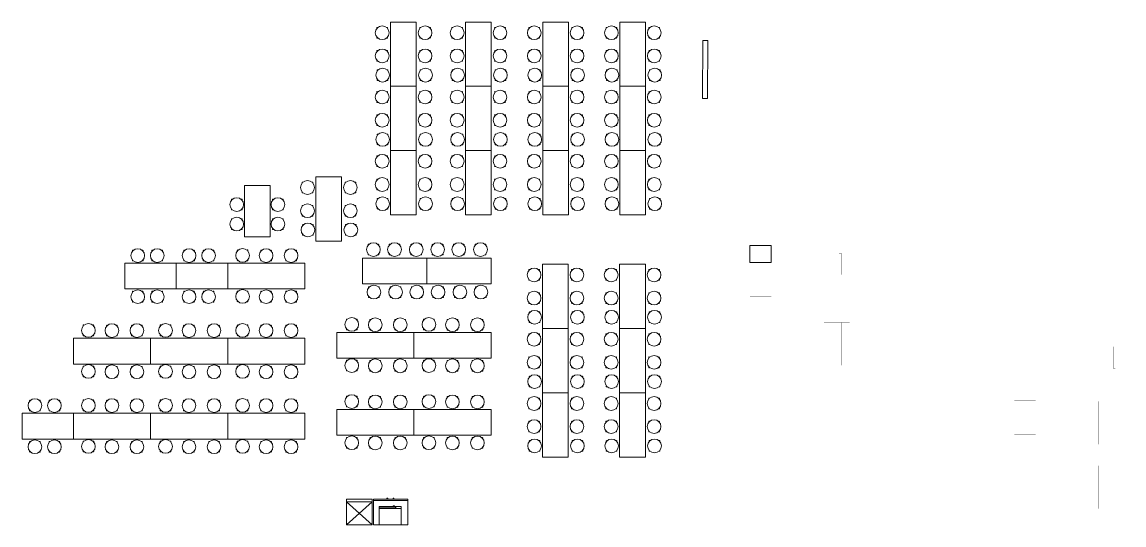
# Model space of a CAD drawing. Header units: millimetres. Extents: x -217779 to 263180, y 55413 to 130161.
# Drawn here: x -213552 to -187833, y 118418 to 130151 of the extents above; entities that cross this region are included whole.
import ezdxf

# ---------------------------------------------------------------- set-up
doc = ezdxf.new("R2010")
doc.units = ezdxf.units.MM
doc.layers.add('ТХ_мебель передв', color=250, linetype='Continuous', lineweight=13)
doc.layers.add('ТХ_пищеблок', color=30, linetype='Continuous', lineweight=20)
doc.layers.add('ТХ_привязка ТХ', color=7, linetype='Continuous', true_color=0x163d5c)

# ---------------------------------------------------------------- blocks, each defined once
blk = doc.blocks.new('У133')
at = {"ltscale": 0.1, "const_width": 2}
blk.add_lwpolyline([(164688, -95912), (165188, -95912), (165188, -96312), (164688, -96312)], close=True, dxfattribs=at)
blk = doc.blocks.new('A$Cbd7af95c')
at = {"layer": 'ТХ_мебель передв'}
for p in [(-143018, 90652), (-143018, 90252), (-143018, 89852), (-143018, 89452), (-143018, 89052), (-143018, 88652), (-143018, 88252), (-143018, 87852), (-136848, 87032), (-136848, 86632), (-136848, 86232), (-136848, 85832), (-136848, 85432), (-136848, 85032), (-136848, 84632), (-136848, 84232)]:
    blk.add_blockref('У133', p, dxfattribs=at)
blk = doc.blocks.new('У134')
at = {"ltscale": 0.1, "const_width": 2}
blk.add_lwpolyline([(165062, -97247), (166062, -97247), (166062, -97647), (165062, -97647)], close=True, dxfattribs=at)
blk = doc.blocks.new('A$C6e6b3f2e')
at = {"layer": 'ТХ_мебель передв'}
for name, p in [('У134', (-164962, 97047)), ('У133', (-164588, 93902)), ('У133', (-164588, 93102)), ('У133', (-164588, 92702)), ('У133', (-164588, 92302)), ('У133', (-164588, 91902)), ('У133', (-164588, 91502)), ('У133', (-164588, 91102)), ('У133', (-158418, 90282)), ('У133', (-158418, 89882)), ('У133', (-158418, 89482)), ('У133', (-158418, 89082)), ('У133', (-158418, 88682)), ('У133', (-158418, 88282)), ('У133', (-158418, 87882)), ('У133', (-158418, 87482))]:
    blk.add_blockref(name, p, dxfattribs=at)
at = {"layer": 'ТХ_мебель передв', "rotation": 90}
for p in [(-97147, -167072), (-95417, -170272), (-89017, -172112), (-89017, -173612)]:
    blk.add_blockref('У134', p, dxfattribs=at)
blk = doc.blocks.new('A$C1aa0d97c')
at = {"layer": 'ТХ_мебель передв'}
blk.add_blockref('У134', (-425268, 111597), dxfattribs=at)
at = {"layer": 'ТХ_мебель передв', "rotation": 90}
for p in [(-357453, -152522), (-349323, -152982), (-355723, -155722), (-349323, -157562), (-349323, -159062)]:
    blk.add_blockref('У134', p, dxfattribs=at)
blk = doc.blocks.new('A$C19c1ccfc')
at = {"layer": 'ТХ_пищеблок'}
for p, q in [((8319, -629), (8317, -1986)), ((8435, -629), (8319, -629)), ((8433, -1986), (8435, -629)), ((8317, -1986), (8433, -1986)), ((5, -11932), (5, -11332)), ((5, -11332), (605, -11332)), ((5, -11393), (605, -11393)), ((5, -11393), (605, -11932)), ((5, -11932), (605, -11393)), ((605, -11332), (605, -11932)), ((635, -11332), (635, -11932)), ((1435, -11332), (635, -11332)), ((1155, -11547, -1), (764, -11547, -1)), ((1155, -11547, -1), (1254, -11547, -1)), ((1435, -11932), (1435, -11332)), ((605, -11932), (5, -11932)), ((635, -11932), (1435, -11932))]:
    blk.add_line(p, q, dxfattribs=at)
at = {"layer": 'ТХ_пищеблок', "extrusion": (0.000470712, 6.19746e-05, 1)}
for p, q in [((967, -11304, 0), (950, -11304, 0)), ((950, -11304, 0), (950, -11332, 0)), ((967, -11332, 0), (967, -11304, 0)), ((1096, -11332, 0), (1096, -11304, 0)), ((1096, -11304, 0), (1112, -11304, 0)), ((1112, -11304, 0), (1112, -11332, 0)), ((1435, -11360, -1), (635, -11360, -1))]:
    blk.add_line(p, q, dxfattribs=at)

msp = doc.modelspace()

# ---------------------------------------------------------------- linework, layer by layer
at = {"layer": 'ТХ_мебель передв'}
msp.add_lwpolyline([(-196564, 124540), (-196064, 124540), (-196064, 124940), (-196564, 124940)], close=True, dxfattribs=at)
at = {"layer": 'ТХ_мебель передв', "const_width": 2}
for points in [[(-194434, 124758), (-194434, 124258), (-194484, 124258), (-194484, 124758)], [(-188034, 122576), (-188034, 122076), (-188084, 122076), (-188084, 122576)]]:
    msp.add_lwpolyline(points, close=True, dxfattribs=at)
at = {"layer": 'ТХ_пищеблок', "ltscale": 0.1}
for points in [[(-204349, 128651), (-204349, 130151), (-204949, 130151), (-204949, 128651)], [(-202599, 128651), (-202599, 130151), (-203199, 130151), (-203199, 128651)], [(-200799, 128651), (-200799, 130151), (-201399, 130151), (-201399, 128651)], [(-198999, 128651), (-198999, 130151), (-199599, 130151), (-199599, 128651)], [(-204349, 127151), (-204349, 128651), (-204949, 128651), (-204949, 127151)], [(-202599, 127151), (-202599, 128651), (-203199, 128651), (-203199, 127151)], [(-200799, 127151), (-200799, 128651), (-201399, 128651), (-201399, 127151)], [(-198999, 127151), (-198999, 128651), (-199599, 128651), (-199599, 127151)], [(-204349, 125651), (-204349, 127151), (-204949, 127151), (-204949, 125651)], [(-202599, 125651), (-202599, 127151), (-203199, 127151), (-203199, 125651)], [(-200799, 125651), (-200799, 127151), (-201399, 127151), (-201399, 125651)], [(-198999, 125651), (-198999, 127151), (-199599, 127151), (-199599, 125651)], [(-206092, 125040), (-206092, 126540), (-206692, 126540), (-206692, 125040)], [(-206952, 124523), (-206952, 123923), (-208752, 123923), (-208752, 124523)], [(-205604, 124041), (-204104, 124041), (-204104, 124641), (-205604, 124641)], [(-204104, 124041), (-202604, 124041), (-202604, 124641), (-204104, 124641)], [(-200804, 123001), (-200804, 124501), (-201404, 124501), (-201404, 123001)], [(-199004, 123001), (-199004, 124501), (-199604, 124501), (-199604, 123001)], [(-200804, 121501), (-200804, 123001), (-201404, 123001), (-201404, 121501)], [(-199004, 121501), (-199004, 123001), (-199604, 123001), (-199604, 121501)], [(-210552, 122773), (-210552, 122173), (-212352, 122173), (-212352, 122773)], [(-208752, 122773), (-208752, 122173), (-210552, 122173), (-210552, 122773)], [(-206952, 122773), (-206952, 122173), (-208752, 122173), (-208752, 122773)], [(-204404, 122910), (-204404, 122310), (-206204, 122310), (-206204, 122910)], [(-202604, 122910), (-202604, 122310), (-204404, 122310), (-204404, 122910)], [(-200804, 120001), (-200804, 121501), (-201404, 121501), (-201404, 120001)], [(-199004, 120001), (-199004, 121501), (-199604, 121501), (-199604, 120001)], [(-210552, 121023), (-210552, 120423), (-212352, 120423), (-212352, 121023)], [(-208752, 121023), (-208752, 120423), (-210552, 120423), (-210552, 121023)], [(-206952, 121023), (-206952, 120423), (-208752, 120423), (-208752, 121023)], [(-204404, 121110), (-204404, 120510), (-206204, 120510), (-206204, 121110)], [(-202604, 121110), (-202604, 120510), (-204404, 120510), (-204404, 121110)]]:
    msp.add_lwpolyline(points, close=True, dxfattribs=at)
at = {"layer": 'ТХ_пищеблок'}
for points in [[(-208360, 125137), (-208360, 126337), (-207760, 126337), (-207760, 125137)], [(-211152, 124523), (-209952, 124523), (-209952, 123923), (-211152, 123923)], [(-209952, 124523), (-208752, 124523), (-208752, 123923), (-209952, 123923)], [(-213552, 121023), (-212352, 121023), (-212352, 120423), (-213552, 120423)]]:
    msp.add_lwpolyline(points, close=True, dxfattribs=at)
at = {"layer": 'ТХ_пищеблок', "elevation": -1}
for points in [[(-205220, 118847), (-204838, 118847), (-204838, 118817), (-205220, 118817)], [(-204703, 118422), (-204703, 118847), (-205220, 118847), (-205220, 118422)], [(-204889, 118847), (-204857, 118847), (-204857, 118865), (-204889, 118865)], [(-204829, 118803), (-204829, 118847), (-204703, 118847), (-204703, 118803)]]:
    msp.add_lwpolyline(points, close=True, dxfattribs=at)
at = {"layer": 'ТХ_пищеблок'}
for centre in [(-205146, 129902, 0), (-204146, 129902, 0), (-203396, 129902, 0), (-202396, 129902, 0), (-201596, 129902, 0), (-200596, 129902, 0), (-199796, 129902, 0), (-198796, 129902, 0), (-205146, 129361, 0), (-204146, 129361, 0), (-203396, 129361, 0), (-202396, 129361, 0), (-201596, 129361, 0), (-200596, 129361, 0), (-199796, 129361, 0), (-198796, 129361, 0), (-205135, 128912, 0), (-204135, 128912, 0), (-203385, 128912, 0), (-202385, 128912, 0), (-201585, 128912, 0), (-200585, 128912, 0), (-199785, 128912, 0), (-198785, 128912, 0), (-205146, 128402, 0), (-204146, 128402, 0), (-203396, 128402, 0), (-202396, 128402, 0), (-201596, 128402, 0), (-200596, 128402, 0), (-199796, 128402, 0), (-198796, 128402, 0), (-205146, 127861, 0), (-204146, 127861, 0), (-203396, 127861, 0), (-202396, 127861, 0), (-201596, 127861, 0), (-200596, 127861, 0), (-199796, 127861, 0), (-198796, 127861, 0), (-205135, 127412, 0), (-204135, 127412, 0), (-203385, 127412, 0), (-202385, 127412, 0), (-201585, 127412, 0), (-200585, 127412, 0), (-199785, 127412, 0), (-198785, 127412, 0), (-205146, 126902, 0), (-204146, 126902, 0), (-203396, 126902, 0), (-202396, 126902, 0), (-201596, 126902, 0), (-200596, 126902, 0), (-199796, 126902, 0), (-198796, 126902, 0), (-206889, 126291, 0), (-205889, 126291, 0), (-205146, 126361, 0), (-204146, 126361, 0), (-203396, 126361, 0), (-202396, 126361, 0), (-201596, 126361, 0), (-200596, 126361, 0), (-199796, 126361, 0), (-198796, 126361, 0), (-208539, 125892), (-207580, 125892), (-205135, 125912, 0), (-204135, 125912, 0), (-203385, 125912, 0), (-202385, 125912, 0), (-201585, 125912, 0), (-200585, 125912, 0), (-199785, 125912, 0), (-198785, 125912, 0), (-206889, 125750, 0), (-205889, 125750, 0), (-208539, 125437), (-207580, 125437), (-206878, 125301, 0), (-205878, 125301, 0), (-205351, 124842, 0), (-204858, 124842, 0), (-204351, 124842, 0), (-203851, 124842, 0), (-203358, 124842, 0), (-202851, 124842, 0), (-210852, 124702), (-210397, 124702), (-209652, 124702), (-209197, 124702), (-208403, 124708), (-207855, 124702), (-207271, 124702), (-201601, 124252, 0), (-200601, 124252, 0), (-199801, 124252, 0), (-198801, 124252, 0), (-205340, 123852, 0), (-204833, 123852, 0), (-204340, 123852, 0), (-203840, 123852, 0), (-203333, 123852, 0), (-202840, 123852, 0), (-210852, 123744), (-210397, 123744), (-209652, 123744), (-209197, 123744), (-208403, 123750), (-207855, 123744), (-207271, 123744), (-201601, 123712, 0), (-200601, 123712, 0), (-199801, 123712, 0), (-198801, 123712, 0), (-205855, 123096), (-205307, 123089), (-204723, 123089), (-204055, 123096), (-203507, 123089), (-202923, 123089), (-201590, 123263, 0), (-200590, 123263, 0), (-199790, 123263, 0), (-198790, 123263, 0), (-212003, 122958), (-211455, 122952), (-210871, 122952), (-210203, 122958), (-209655, 122952), (-209071, 122952), (-208403, 122958), (-207855, 122952), (-207271, 122952), (-201601, 122752, 0), (-200601, 122752, 0), (-199801, 122752, 0), (-198801, 122752, 0), (-205855, 122137), (-205307, 122131), (-204723, 122131), (-204055, 122137), (-203507, 122131), (-202923, 122131), (-201601, 122212, 0), (-200601, 122212, 0), (-199801, 122212, 0), (-198801, 122212, 0), (-212003, 122000), (-211455, 121994), (-210871, 121994), (-210203, 122000), (-209655, 121994), (-209071, 121994), (-208403, 122000), (-207855, 121994), (-207271, 121994), (-201590, 121763, 0), (-200590, 121763, 0), (-199790, 121763, 0), (-198790, 121763, 0), (-205855, 121296), (-205307, 121289), (-204723, 121289), (-204055, 121296), (-203507, 121289), (-202923, 121289), (-201601, 121252, 0), (-200601, 121252, 0), (-199801, 121252, 0), (-198801, 121252, 0), (-213252, 121202), (-212797, 121202), (-212003, 121208), (-211455, 121202), (-210871, 121202), (-210203, 121208), (-209655, 121202), (-209071, 121202), (-208403, 121208), (-207855, 121202), (-207271, 121202), (-201601, 120712, 0), (-200601, 120712, 0), (-199801, 120712, 0), (-198801, 120712, 0), (-213252, 120244), (-212797, 120244), (-212003, 120250), (-211455, 120244), (-210871, 120244), (-210203, 120250), (-209655, 120244), (-209071, 120244), (-208403, 120250), (-207855, 120244), (-207271, 120244), (-205855, 120337), (-205307, 120331), (-204723, 120331), (-204055, 120337), (-203507, 120331), (-202923, 120331), (-201590, 120263, 0), (-200590, 120263, 0), (-199790, 120263, 0), (-198790, 120263, 0)]:
    msp.add_circle(centre, 160, dxfattribs=at)
for centre, start, end in [((-205259, 130015, 0), 42.8509, 227.1491), ((-205032, 130015, 0), 312.8509, 137.1491), ((-204259, 130015, 0), 42.8509, 227.1491), ((-204032, 130015, 0), 312.8509, 137.1491), ((-203509, 130015, 0), 42.8509, 227.1491), ((-203282, 130015, 0), 312.8509, 137.1491), ((-202509, 130015, 0), 42.8509, 227.1491), ((-202282, 130015, 0), 312.8509, 137.1491), ((-201709, 130015, 0), 42.8509, 227.1491), ((-201482, 130015, 0), 312.8509, 137.1491), ((-200709, 130015, 0), 42.8509, 227.1491), ((-200482, 130015, 0), 312.8509, 137.1491), ((-199909, 130015, 0), 42.8509, 227.1491), ((-199682, 130015, 0), 312.8509, 137.1491), ((-198909, 130015, 0), 42.8509, 227.1491), ((-198682, 130015, 0), 312.8509, 137.1491), ((-205259, 129789, 0), 132.8509, 317.1491), ((-205032, 129789, 0), 222.8509, 47.1491), ((-204259, 129789, 0), 132.8509, 317.1491), ((-204032, 129789, 0), 222.8509, 47.1491), ((-203509, 129789, 0), 132.8509, 317.1491), ((-203282, 129789, 0), 222.8509, 47.1491), ((-202509, 129789, 0), 132.8509, 317.1491), ((-202282, 129789, 0), 222.8509, 47.1491), ((-201709, 129789, 0), 132.8509, 317.1491), ((-201482, 129789, 0), 222.8509, 47.1491), ((-200709, 129789, 0), 132.8509, 317.1491), ((-200482, 129789, 0), 222.8509, 47.1491), ((-199909, 129789, 0), 132.8509, 317.1491), ((-199682, 129789, 0), 222.8509, 47.1491), ((-198909, 129789, 0), 132.8509, 317.1491), ((-198682, 129789, 0), 222.8509, 47.1491), ((-205259, 129474, 0), 42.8509, 227.1491), ((-205032, 129474, 0), 312.8509, 137.1491), ((-204259, 129474, 0), 42.8509, 227.1491), ((-204032, 129474, 0), 312.8509, 137.1491), ((-203509, 129474, 0), 42.8509, 227.1491), ((-203282, 129474, 0), 312.8509, 137.1491), ((-202509, 129474, 0), 42.8509, 227.1491), ((-202282, 129474, 0), 312.8509, 137.1491), ((-201709, 129474, 0), 42.8509, 227.1491), ((-201482, 129474, 0), 312.8509, 137.1491), ((-200709, 129474, 0), 42.8509, 227.1491), ((-200482, 129474, 0), 312.8509, 137.1491), ((-199909, 129474, 0), 42.8509, 227.1491), ((-199682, 129474, 0), 312.8509, 137.1491), ((-198909, 129474, 0), 42.8509, 227.1491), ((-198682, 129474, 0), 312.8509, 137.1491), ((-205259, 129248, 0), 132.8509, 317.1491), ((-205032, 129248, 0), 222.8509, 47.1491), ((-204259, 129248, 0), 132.8509, 317.1491), ((-204032, 129248, 0), 222.8509, 47.1491), ((-203509, 129248, 0), 132.8509, 317.1491), ((-203282, 129248, 0), 222.8509, 47.1491), ((-202509, 129248, 0), 132.8509, 317.1491), ((-202282, 129248, 0), 222.8509, 47.1491), ((-201709, 129248, 0), 132.8509, 317.1491), ((-201482, 129248, 0), 222.8509, 47.1491), ((-200709, 129248, 0), 132.8509, 317.1491), ((-200482, 129248, 0), 222.8509, 47.1491), ((-199909, 129248, 0), 132.8509, 317.1491), ((-199682, 129248, 0), 222.8509, 47.1491), ((-198909, 129248, 0), 132.8509, 317.1491), ((-198682, 129248, 0), 222.8509, 47.1491), ((-205248, 129025, 0), 42.8509, 227.1491), ((-205022, 129025, 0), 312.8509, 137.1491), ((-204248, 129025, 0), 42.8509, 227.1491), ((-204022, 129025, 0), 312.8509, 137.1491), ((-203498, 129025, 0), 42.8509, 227.1491), ((-203272, 129025, 0), 312.8509, 137.1491), ((-202498, 129025, 0), 42.8509, 227.1491), ((-202272, 129025, 0), 312.8509, 137.1491), ((-201698, 129025, 0), 42.8509, 227.1491), ((-201472, 129025, 0), 312.8509, 137.1491), ((-200698, 129025, 0), 42.8509, 227.1491), ((-200472, 129025, 0), 312.8509, 137.1491), ((-199898, 129025, 0), 42.8509, 227.1491), ((-199672, 129025, 0), 312.8509, 137.1491), ((-198898, 129025, 0), 42.8509, 227.1491), ((-198672, 129025, 0), 312.8509, 137.1491), ((-205248, 128799, 0), 132.8509, 317.1491), ((-205022, 128799, 0), 222.8509, 47.1491), ((-204248, 128799, 0), 132.8509, 317.1491), ((-204022, 128799, 0), 222.8509, 47.1491), ((-203498, 128799, 0), 132.8509, 317.1491), ((-203272, 128799, 0), 222.8509, 47.1491), ((-202498, 128799, 0), 132.8509, 317.1491), ((-202272, 128799, 0), 222.8509, 47.1491), ((-201698, 128799, 0), 132.8509, 317.1491), ((-201472, 128799, 0), 222.8509, 47.1491), ((-200698, 128799, 0), 132.8509, 317.1491), ((-200472, 128799, 0), 222.8509, 47.1491), ((-199898, 128799, 0), 132.8509, 317.1491), ((-199672, 128799, 0), 222.8509, 47.1491), ((-198898, 128799, 0), 132.8509, 317.1491), ((-198672, 128799, 0), 222.8509, 47.1491), ((-205259, 128515, 0), 42.8509, 227.1491), ((-205032, 128515, 0), 312.8509, 137.1491), ((-204259, 128515, 0), 42.8509, 227.1491), ((-204032, 128515, 0), 312.8509, 137.1491), ((-203509, 128515, 0), 42.8509, 227.1491), ((-203282, 128515, 0), 312.8509, 137.1491), ((-202509, 128515, 0), 42.8509, 227.1491), ((-202282, 128515, 0), 312.8509, 137.1491), ((-201709, 128515, 0), 42.8509, 227.1491), ((-201482, 128515, 0), 312.8509, 137.1491), ((-200709, 128515, 0), 42.8509, 227.1491), ((-200482, 128515, 0), 312.8509, 137.1491), ((-199909, 128515, 0), 42.8509, 227.1491), ((-199682, 128515, 0), 312.8509, 137.1491), ((-198909, 128515, 0), 42.8509, 227.1491), ((-198682, 128515, 0), 312.8509, 137.1491), ((-205259, 128289, 0), 132.8509, 317.1491), ((-205032, 128289, 0), 222.8509, 47.1491), ((-204259, 128289, 0), 132.8509, 317.1491), ((-204032, 128289, 0), 222.8509, 47.1491), ((-203509, 128289, 0), 132.8509, 317.1491), ((-203282, 128289, 0), 222.8509, 47.1491), ((-202509, 128289, 0), 132.8509, 317.1491), ((-202282, 128289, 0), 222.8509, 47.1491), ((-201709, 128289, 0), 132.8509, 317.1491), ((-201482, 128289, 0), 222.8509, 47.1491), ((-200709, 128289, 0), 132.8509, 317.1491), ((-200482, 128289, 0), 222.8509, 47.1491), ((-199909, 128289, 0), 132.8509, 317.1491), ((-199682, 128289, 0), 222.8509, 47.1491), ((-198909, 128289, 0), 132.8509, 317.1491), ((-198682, 128289, 0), 222.8509, 47.1491), ((-205259, 127974, 0), 42.8509, 227.1491), ((-205032, 127974, 0), 312.8509, 137.1491), ((-204259, 127974, 0), 42.8509, 227.1491), ((-204032, 127974, 0), 312.8509, 137.1491), ((-203509, 127974, 0), 42.8509, 227.1491), ((-203282, 127974, 0), 312.8509, 137.1491), ((-202509, 127974, 0), 42.8509, 227.1491), ((-202282, 127974, 0), 312.8509, 137.1491), ((-201709, 127974, 0), 42.8509, 227.1491), ((-201482, 127974, 0), 312.8509, 137.1491), ((-200709, 127974, 0), 42.8509, 227.1491), ((-200482, 127974, 0), 312.8509, 137.1491), ((-199909, 127974, 0), 42.8509, 227.1491), ((-199682, 127974, 0), 312.8509, 137.1491), ((-198909, 127974, 0), 42.8509, 227.1491), ((-198682, 127974, 0), 312.8509, 137.1491), ((-205259, 127748, 0), 132.8509, 317.1491), ((-205032, 127748, 0), 222.8509, 47.1491), ((-204259, 127748, 0), 132.8509, 317.1491), ((-204032, 127748, 0), 222.8509, 47.1491), ((-203509, 127748, 0), 132.8509, 317.1491), ((-203282, 127748, 0), 222.8509, 47.1491), ((-202509, 127748, 0), 132.8509, 317.1491), ((-202282, 127748, 0), 222.8509, 47.1491), ((-201709, 127748, 0), 132.8509, 317.1491), ((-201482, 127748, 0), 222.8509, 47.1491), ((-200709, 127748, 0), 132.8509, 317.1491), ((-200482, 127748, 0), 222.8509, 47.1491), ((-199909, 127748, 0), 132.8509, 317.1491), ((-199682, 127748, 0), 222.8509, 47.1491), ((-198909, 127748, 0), 132.8509, 317.1491), ((-198682, 127748, 0), 222.8509, 47.1491), ((-205248, 127525, 0), 42.8509, 227.1491), ((-205022, 127525, 0), 312.8509, 137.1491), ((-204248, 127525, 0), 42.8509, 227.1491), ((-204022, 127525, 0), 312.8509, 137.1491), ((-203498, 127525, 0), 42.8509, 227.1491), ((-203272, 127525, 0), 312.8509, 137.1491), ((-202498, 127525, 0), 42.8509, 227.1491), ((-202272, 127525, 0), 312.8509, 137.1491), ((-201698, 127525, 0), 42.8509, 227.1491), ((-201472, 127525, 0), 312.8509, 137.1491), ((-200698, 127525, 0), 42.8509, 227.1491), ((-200472, 127525, 0), 312.8509, 137.1491), ((-199898, 127525, 0), 42.8509, 227.1491), ((-199672, 127525, 0), 312.8509, 137.1491), ((-198898, 127525, 0), 42.8509, 227.1491), ((-198672, 127525, 0), 312.8509, 137.1491), ((-205248, 127299, 0), 132.8509, 317.1491), ((-205022, 127299, 0), 222.8509, 47.1491), ((-204248, 127299, 0), 132.8509, 317.1491), ((-204022, 127299, 0), 222.8509, 47.1491), ((-203498, 127299, 0), 132.8509, 317.1491), ((-203272, 127299, 0), 222.8509, 47.1491), ((-202498, 127299, 0), 132.8509, 317.1491), ((-202272, 127299, 0), 222.8509, 47.1491), ((-201698, 127299, 0), 132.8509, 317.1491), ((-201472, 127299, 0), 222.8509, 47.1491), ((-200698, 127299, 0), 132.8509, 317.1491), ((-200472, 127299, 0), 222.8509, 47.1491), ((-199898, 127299, 0), 132.8509, 317.1491), ((-199672, 127299, 0), 222.8509, 47.1491), ((-198898, 127299, 0), 132.8509, 317.1491), ((-198672, 127299, 0), 222.8509, 47.1491), ((-205259, 127015, 0), 42.8509, 227.1491), ((-205259, 126789, 0), 132.8509, 317.1491), ((-205032, 127015, 0), 312.8509, 137.1491), ((-205032, 126789, 0), 222.8509, 47.1491), ((-204259, 127015, 0), 42.8509, 227.1491), ((-204259, 126789, 0), 132.8509, 317.1491), ((-204032, 127015, 0), 312.8509, 137.1491), ((-204032, 126789, 0), 222.8509, 47.1491), ((-203509, 127015, 0), 42.8509, 227.1491), ((-203509, 126789, 0), 132.8509, 317.1491), ((-203282, 127015, 0), 312.8509, 137.1491), ((-203282, 126789, 0), 222.8509, 47.1491), ((-202509, 127015, 0), 42.8509, 227.1491), ((-202509, 126789, 0), 132.8509, 317.1491), ((-202282, 127015, 0), 312.8509, 137.1491), ((-202282, 126789, 0), 222.8509, 47.1491), ((-201709, 127015, 0), 42.8509, 227.1491), ((-201709, 126789, 0), 132.8509, 317.1491), ((-201482, 127015, 0), 312.8509, 137.1491), ((-201482, 126789, 0), 222.8509, 47.1491), ((-200709, 127015, 0), 42.8509, 227.1491), ((-200709, 126789, 0), 132.8509, 317.1491), ((-200482, 127015, 0), 312.8509, 137.1491), ((-200482, 126789, 0), 222.8509, 47.1491), ((-199909, 127015, 0), 42.8509, 227.1491), ((-199909, 126789, 0), 132.8509, 317.1491), ((-199682, 127015, 0), 312.8509, 137.1491), ((-199682, 126789, 0), 222.8509, 47.1491), ((-198909, 127015, 0), 42.8509, 227.1491), ((-198909, 126789, 0), 132.8509, 317.1491), ((-198682, 127015, 0), 312.8509, 137.1491), ((-198682, 126789, 0), 222.8509, 47.1491), ((-207002, 126404, 0), 42.8509, 227.1491), ((-206776, 126404, 0), 312.8509, 137.1491), ((-206002, 126404, 0), 42.8509, 227.1491), ((-205776, 126404, 0), 312.8509, 137.1491), ((-205259, 126474, 0), 42.8509, 227.1491), ((-205032, 126474, 0), 312.8509, 137.1491), ((-204259, 126474, 0), 42.8509, 227.1491), ((-204032, 126474, 0), 312.8509, 137.1491), ((-203509, 126474, 0), 42.8509, 227.1491), ((-203282, 126474, 0), 312.8509, 137.1491), ((-202509, 126474, 0), 42.8509, 227.1491), ((-202282, 126474, 0), 312.8509, 137.1491), ((-201709, 126474, 0), 42.8509, 227.1491), ((-201482, 126474, 0), 312.8509, 137.1491), ((-200709, 126474, 0), 42.8509, 227.1491), ((-200482, 126474, 0), 312.8509, 137.1491), ((-199909, 126474, 0), 42.8509, 227.1491), ((-199682, 126474, 0), 312.8509, 137.1491), ((-198909, 126474, 0), 42.8509, 227.1491), ((-198682, 126474, 0), 312.8509, 137.1491), ((-207002, 126178, 0), 132.8509, 317.1491), ((-206776, 126178, 0), 222.8509, 47.1491), ((-206002, 126178, 0), 132.8509, 317.1491), ((-205776, 126178, 0), 222.8509, 47.1491), ((-205259, 126248, 0), 132.8509, 317.1491), ((-205248, 126025, 0), 42.8509, 227.1491), ((-205032, 126248, 0), 222.8509, 47.1491), ((-205022, 126025, 0), 312.8509, 137.1491), ((-204259, 126248, 0), 132.8509, 317.1491), ((-204248, 126025, 0), 42.8509, 227.1491), ((-204032, 126248, 0), 222.8509, 47.1491), ((-204022, 126025, 0), 312.8509, 137.1491), ((-203509, 126248, 0), 132.8509, 317.1491), ((-203498, 126025, 0), 42.8509, 227.1491), ((-203282, 126248, 0), 222.8509, 47.1491), ((-203272, 126025, 0), 312.8509, 137.1491), ((-202509, 126248, 0), 132.8509, 317.1491), ((-202498, 126025, 0), 42.8509, 227.1491), ((-202282, 126248, 0), 222.8509, 47.1491), ((-202272, 126025, 0), 312.8509, 137.1491), ((-201709, 126248, 0), 132.8509, 317.1491), ((-201698, 126025, 0), 42.8509, 227.1491), ((-201482, 126248, 0), 222.8509, 47.1491), ((-201472, 126025, 0), 312.8509, 137.1491), ((-200709, 126248, 0), 132.8509, 317.1491), ((-200698, 126025, 0), 42.8509, 227.1491), ((-200482, 126248, 0), 222.8509, 47.1491), ((-200472, 126025, 0), 312.8509, 137.1491), ((-199909, 126248, 0), 132.8509, 317.1491), ((-199898, 126025, 0), 42.8509, 227.1491), ((-199682, 126248, 0), 222.8509, 47.1491), ((-199672, 126025, 0), 312.8509, 137.1491), ((-198909, 126248, 0), 132.8509, 317.1491), ((-198898, 126025, 0), 42.8509, 227.1491), ((-198682, 126248, 0), 222.8509, 47.1491), ((-198672, 126025, 0), 312.8509, 137.1491), ((-208652, 126006), 42.8509, 227.1491), ((-208652, 125779), 132.8509, 317.1491), ((-208426, 126006), 312.8509, 137.1491), ((-208426, 125779), 222.8509, 47.1491), ((-207694, 126006), 42.8509, 227.1491), ((-207694, 125779), 132.8509, 317.1491), ((-207467, 126006), 312.8509, 137.1491), ((-207467, 125779), 222.8509, 47.1491), ((-207002, 125863, 0), 42.8509, 227.1491), ((-206776, 125863, 0), 312.8509, 137.1491), ((-206002, 125863, 0), 42.8509, 227.1491), ((-205776, 125863, 0), 312.8509, 137.1491), ((-205248, 125799, 0), 132.8509, 317.1491), ((-205022, 125799, 0), 222.8509, 47.1491), ((-204248, 125799, 0), 132.8509, 317.1491), ((-204022, 125799, 0), 222.8509, 47.1491), ((-203498, 125799, 0), 132.8509, 317.1491), ((-203272, 125799, 0), 222.8509, 47.1491), ((-202498, 125799, 0), 132.8509, 317.1491), ((-202272, 125799, 0), 222.8509, 47.1491), ((-201698, 125799, 0), 132.8509, 317.1491), ((-201472, 125799, 0), 222.8509, 47.1491), ((-200698, 125799, 0), 132.8509, 317.1491), ((-200472, 125799, 0), 222.8509, 47.1491), ((-199898, 125799, 0), 132.8509, 317.1491), ((-199672, 125799, 0), 222.8509, 47.1491), ((-198898, 125799, 0), 132.8509, 317.1491), ((-198672, 125799, 0), 222.8509, 47.1491), ((-208652, 125551), 42.8509, 227.1491), ((-208426, 125551), 312.8509, 137.1491), ((-207694, 125551), 42.8509, 227.1491), ((-207467, 125551), 312.8509, 137.1491), ((-207002, 125637, 0), 132.8509, 317.1491), ((-206776, 125637, 0), 222.8509, 47.1491), ((-206002, 125637, 0), 132.8509, 317.1491), ((-205776, 125637, 0), 222.8509, 47.1491), ((-208652, 125324), 132.8509, 317.1491), ((-208426, 125324), 222.8509, 47.1491), ((-207694, 125324), 132.8509, 317.1491), ((-207467, 125324), 222.8509, 47.1491), ((-206992, 125414, 0), 42.8509, 227.1491), ((-206765, 125414, 0), 312.8509, 137.1491), ((-205992, 125414, 0), 42.8509, 227.1491), ((-205765, 125414, 0), 312.8509, 137.1491), ((-206992, 125188, 0), 132.8509, 317.1491), ((-206765, 125188, 0), 222.8509, 47.1491), ((-205992, 125188, 0), 132.8509, 317.1491), ((-205765, 125188, 0), 222.8509, 47.1491), ((-210965, 124815), 42.8509, 227.1491), ((-210739, 124815), 312.8509, 137.1491), ((-210510, 124815), 42.8509, 227.1491), ((-210284, 124815), 312.8509, 137.1491), ((-209765, 124815), 42.8509, 227.1491), ((-209539, 124815), 312.8509, 137.1491), ((-209310, 124815), 42.8509, 227.1491), ((-209084, 124815), 312.8509, 137.1491), ((-208516, 124822), 42.8509, 227.1491), ((-208290, 124822), 312.8509, 137.1491), ((-207968, 124815), 42.8509, 227.1491), ((-207742, 124815), 312.8509, 137.1491), ((-207384, 124815), 42.8509, 227.1491), ((-207158, 124815), 312.8509, 137.1491), ((-205464, 124955, 0), 42.8509, 227.1491), ((-205464, 124729, 0), 132.8509, 317.1491), ((-205237, 124955, 0), 312.8509, 137.1491), ((-205237, 124729, 0), 222.8509, 47.1491), ((-204971, 124955, 0), 42.8509, 227.1491), ((-204971, 124729, 0), 132.8509, 317.1491), ((-204745, 124955, 0), 312.8509, 137.1491), ((-204745, 124729, 0), 222.8509, 47.1491), ((-204464, 124955, 0), 42.8509, 227.1491), ((-204464, 124729, 0), 132.8509, 317.1491), ((-204237, 124955, 0), 312.8509, 137.1491), ((-204237, 124729, 0), 222.8509, 47.1491), ((-203964, 124955, 0), 42.8509, 227.1491), ((-203964, 124729, 0), 132.8509, 317.1491), ((-203737, 124955, 0), 312.8509, 137.1491), ((-203737, 124729, 0), 222.8509, 47.1491), ((-203471, 124955, 0), 42.8509, 227.1491), ((-203471, 124729, 0), 132.8509, 317.1491), ((-203245, 124955, 0), 312.8509, 137.1491), ((-203245, 124729, 0), 222.8509, 47.1491), ((-202964, 124955, 0), 42.8509, 227.1491), ((-202964, 124729, 0), 132.8509, 317.1491), ((-202737, 124955, 0), 312.8509, 137.1491), ((-202737, 124729, 0), 222.8509, 47.1491), ((-210965, 124589), 132.8509, 317.1491), ((-210739, 124589), 222.8509, 47.1491), ((-210510, 124589), 132.8509, 317.1491), ((-210284, 124589), 222.8509, 47.1491), ((-209765, 124589), 132.8509, 317.1491), ((-209539, 124589), 222.8509, 47.1491), ((-209310, 124589), 132.8509, 317.1491), ((-209084, 124589), 222.8509, 47.1491), ((-208516, 124595), 132.8509, 317.1491), ((-208290, 124595), 222.8509, 47.1491), ((-207968, 124589), 132.8509, 317.1491), ((-207742, 124589), 222.8509, 47.1491), ((-207384, 124589), 132.8509, 317.1491), ((-207158, 124589), 222.8509, 47.1491), ((-201714, 124366, 0), 42.8509, 227.1491), ((-201487, 124366, 0), 312.8509, 137.1491), ((-200714, 124366, 0), 42.8509, 227.1491), ((-200487, 124366, 0), 312.8509, 137.1491), ((-199914, 124366, 0), 42.8509, 227.1491), ((-199687, 124366, 0), 312.8509, 137.1491), ((-198914, 124366, 0), 42.8509, 227.1491), ((-198687, 124366, 0), 312.8509, 137.1491), ((-205453, 123965, 0), 42.8509, 227.1491), ((-205227, 123965, 0), 312.8509, 137.1491), ((-204946, 123965, 0), 42.8509, 227.1491), ((-204719, 123965, 0), 312.8509, 137.1491), ((-204453, 123965, 0), 42.8509, 227.1491), ((-204227, 123965, 0), 312.8509, 137.1491), ((-203953, 123965, 0), 42.8509, 227.1491), ((-203727, 123965, 0), 312.8509, 137.1491), ((-203446, 123965, 0), 42.8509, 227.1491), ((-203219, 123965, 0), 312.8509, 137.1491), ((-202953, 123965, 0), 42.8509, 227.1491), ((-202727, 123965, 0), 312.8509, 137.1491), ((-201714, 124139, 0), 132.8509, 317.1491), ((-201487, 124139, 0), 222.8509, 47.1491), ((-200714, 124139, 0), 132.8509, 317.1491), ((-200487, 124139, 0), 222.8509, 47.1491), ((-199914, 124139, 0), 132.8509, 317.1491), ((-199687, 124139, 0), 222.8509, 47.1491), ((-198914, 124139, 0), 132.8509, 317.1491), ((-198687, 124139, 0), 222.8509, 47.1491), ((-210965, 123857), 42.8509, 227.1491), ((-210739, 123857), 312.8509, 137.1491), ((-210510, 123857), 42.8509, 227.1491), ((-210284, 123857), 312.8509, 137.1491), ((-209765, 123857), 42.8509, 227.1491), ((-209539, 123857), 312.8509, 137.1491), ((-209310, 123857), 42.8509, 227.1491), ((-209084, 123857), 312.8509, 137.1491), ((-208516, 123863), 42.8509, 227.1491), ((-208290, 123863), 312.8509, 137.1491), ((-207968, 123857), 42.8509, 227.1491), ((-207742, 123857), 312.8509, 137.1491), ((-207384, 123857), 42.8509, 227.1491), ((-207158, 123857), 312.8509, 137.1491), ((-205453, 123739, 0), 132.8509, 317.1491), ((-205227, 123739, 0), 222.8509, 47.1491), ((-204946, 123739, 0), 132.8509, 317.1491), ((-204719, 123739, 0), 222.8509, 47.1491), ((-204453, 123739, 0), 132.8509, 317.1491), ((-204227, 123739, 0), 222.8509, 47.1491), ((-203953, 123739, 0), 132.8509, 317.1491), ((-203727, 123739, 0), 222.8509, 47.1491), ((-203446, 123739, 0), 132.8509, 317.1491), ((-203219, 123739, 0), 222.8509, 47.1491), ((-202953, 123739, 0), 132.8509, 317.1491), ((-202727, 123739, 0), 222.8509, 47.1491), ((-201714, 123825, 0), 42.8509, 227.1491), ((-201487, 123825, 0), 312.8509, 137.1491), ((-200714, 123825, 0), 42.8509, 227.1491), ((-200487, 123825, 0), 312.8509, 137.1491), ((-199914, 123825, 0), 42.8509, 227.1491), ((-199687, 123825, 0), 312.8509, 137.1491), ((-198914, 123825, 0), 42.8509, 227.1491), ((-198687, 123825, 0), 312.8509, 137.1491), ((-210965, 123631), 132.8509, 317.1491), ((-210739, 123631), 222.8509, 47.1491), ((-210510, 123631), 132.8509, 317.1491), ((-210284, 123631), 222.8509, 47.1491), ((-209765, 123631), 132.8509, 317.1491), ((-209539, 123631), 222.8509, 47.1491), ((-209310, 123631), 132.8509, 317.1491), ((-209084, 123631), 222.8509, 47.1491), ((-208516, 123637), 132.8509, 317.1491), ((-208290, 123637), 222.8509, 47.1491), ((-207968, 123631), 132.8509, 317.1491), ((-207742, 123631), 222.8509, 47.1491), ((-207384, 123631), 132.8509, 317.1491), ((-207158, 123631), 222.8509, 47.1491), ((-201714, 123599, 0), 132.8509, 317.1491), ((-201487, 123599, 0), 222.8509, 47.1491), ((-200714, 123599, 0), 132.8509, 317.1491), ((-200487, 123599, 0), 222.8509, 47.1491), ((-199914, 123599, 0), 132.8509, 317.1491), ((-199687, 123599, 0), 222.8509, 47.1491), ((-198914, 123599, 0), 132.8509, 317.1491), ((-198687, 123599, 0), 222.8509, 47.1491), ((-205968, 123209), 42.8509, 227.1491), ((-205742, 123209), 312.8509, 137.1491), ((-205420, 123202), 42.8509, 227.1491), ((-205194, 123202), 312.8509, 137.1491), ((-204836, 123202), 42.8509, 227.1491), ((-204610, 123202), 312.8509, 137.1491), ((-204168, 123209), 42.8509, 227.1491), ((-203942, 123209), 312.8509, 137.1491), ((-203620, 123202), 42.8509, 227.1491), ((-203394, 123202), 312.8509, 137.1491), ((-203036, 123202), 42.8509, 227.1491), ((-202810, 123202), 312.8509, 137.1491), ((-201703, 123376, 0), 42.8509, 227.1491), ((-201477, 123376, 0), 312.8509, 137.1491), ((-200703, 123376, 0), 42.8509, 227.1491), ((-200477, 123376, 0), 312.8509, 137.1491), ((-199903, 123376, 0), 42.8509, 227.1491), ((-199677, 123376, 0), 312.8509, 137.1491), ((-198903, 123376, 0), 42.8509, 227.1491), ((-198677, 123376, 0), 312.8509, 137.1491), ((-212116, 123072), 42.8509, 227.1491), ((-211890, 123072), 312.8509, 137.1491), ((-211568, 123065), 42.8509, 227.1491), ((-211342, 123065), 312.8509, 137.1491), ((-210984, 123065), 42.8509, 227.1491), ((-210758, 123065), 312.8509, 137.1491), ((-210316, 123072), 42.8509, 227.1491), ((-210090, 123072), 312.8509, 137.1491), ((-209768, 123065), 42.8509, 227.1491), ((-209542, 123065), 312.8509, 137.1491), ((-209184, 123065), 42.8509, 227.1491), ((-208958, 123065), 312.8509, 137.1491), ((-208516, 123072), 42.8509, 227.1491), ((-208290, 123072), 312.8509, 137.1491), ((-207968, 123065), 42.8509, 227.1491), ((-207742, 123065), 312.8509, 137.1491), ((-207384, 123065), 42.8509, 227.1491), ((-207158, 123065), 312.8509, 137.1491), ((-205968, 122982), 132.8509, 317.1491), ((-205742, 122982), 222.8509, 47.1491), ((-205420, 122976), 132.8509, 317.1491), ((-205194, 122976), 222.8509, 47.1491), ((-204836, 122976), 132.8509, 317.1491), ((-204610, 122976), 222.8509, 47.1491), ((-204168, 122982), 132.8509, 317.1491), ((-203942, 122982), 222.8509, 47.1491), ((-203620, 122976), 132.8509, 317.1491), ((-203394, 122976), 222.8509, 47.1491), ((-203036, 122976), 132.8509, 317.1491), ((-202810, 122976), 222.8509, 47.1491), ((-201703, 123150, 0), 132.8509, 317.1491), ((-201477, 123150, 0), 222.8509, 47.1491), ((-200703, 123150, 0), 132.8509, 317.1491), ((-200477, 123150, 0), 222.8509, 47.1491), ((-199903, 123150, 0), 132.8509, 317.1491), ((-199677, 123150, 0), 222.8509, 47.1491), ((-198903, 123150, 0), 132.8509, 317.1491), ((-198677, 123150, 0), 222.8509, 47.1491), ((-212116, 122845), 132.8509, 317.1491), ((-211890, 122845), 222.8509, 47.1491), ((-211568, 122839), 132.8509, 317.1491), ((-211342, 122839), 222.8509, 47.1491), ((-210984, 122839), 132.8509, 317.1491), ((-210758, 122839), 222.8509, 47.1491), ((-210316, 122845), 132.8509, 317.1491), ((-210090, 122845), 222.8509, 47.1491), ((-209768, 122839), 132.8509, 317.1491), ((-209542, 122839), 222.8509, 47.1491), ((-209184, 122839), 132.8509, 317.1491), ((-208958, 122839), 222.8509, 47.1491), ((-208516, 122845), 132.8509, 317.1491), ((-208290, 122845), 222.8509, 47.1491), ((-207968, 122839), 132.8509, 317.1491), ((-207742, 122839), 222.8509, 47.1491), ((-207384, 122839), 132.8509, 317.1491), ((-207158, 122839), 222.8509, 47.1491), ((-201714, 122866, 0), 42.8509, 227.1491), ((-201487, 122866, 0), 312.8509, 137.1491), ((-200714, 122866, 0), 42.8509, 227.1491), ((-200487, 122866, 0), 312.8509, 137.1491), ((-199914, 122866, 0), 42.8509, 227.1491), ((-199687, 122866, 0), 312.8509, 137.1491), ((-198914, 122866, 0), 42.8509, 227.1491), ((-198687, 122866, 0), 312.8509, 137.1491), ((-201714, 122639, 0), 132.8509, 317.1491), ((-201487, 122639, 0), 222.8509, 47.1491), ((-200714, 122639, 0), 132.8509, 317.1491), ((-200487, 122639, 0), 222.8509, 47.1491), ((-199914, 122639, 0), 132.8509, 317.1491), ((-199687, 122639, 0), 222.8509, 47.1491), ((-198914, 122639, 0), 132.8509, 317.1491), ((-198687, 122639, 0), 222.8509, 47.1491), ((-205968, 122250), 42.8509, 227.1491), ((-205742, 122250), 312.8509, 137.1491), ((-205420, 122244), 42.8509, 227.1491), ((-205194, 122244), 312.8509, 137.1491), ((-204836, 122244), 42.8509, 227.1491), ((-204610, 122244), 312.8509, 137.1491), ((-204168, 122250), 42.8509, 227.1491), ((-203942, 122250), 312.8509, 137.1491), ((-203620, 122244), 42.8509, 227.1491), ((-203394, 122244), 312.8509, 137.1491), ((-203036, 122244), 42.8509, 227.1491), ((-202810, 122244), 312.8509, 137.1491), ((-201714, 122325, 0), 42.8509, 227.1491), ((-201487, 122325, 0), 312.8509, 137.1491), ((-200714, 122325, 0), 42.8509, 227.1491), ((-200487, 122325, 0), 312.8509, 137.1491), ((-199914, 122325, 0), 42.8509, 227.1491), ((-199687, 122325, 0), 312.8509, 137.1491), ((-198914, 122325, 0), 42.8509, 227.1491), ((-198687, 122325, 0), 312.8509, 137.1491), ((-212116, 122113), 42.8509, 227.1491), ((-211890, 122113), 312.8509, 137.1491), ((-211568, 122107), 42.8509, 227.1491), ((-211342, 122107), 312.8509, 137.1491), ((-210984, 122107), 42.8509, 227.1491), ((-210758, 122107), 312.8509, 137.1491), ((-210316, 122113), 42.8509, 227.1491), ((-210090, 122113), 312.8509, 137.1491), ((-209768, 122107), 42.8509, 227.1491), ((-209542, 122107), 312.8509, 137.1491), ((-209184, 122107), 42.8509, 227.1491), ((-208958, 122107), 312.8509, 137.1491), ((-208516, 122113), 42.8509, 227.1491), ((-208290, 122113), 312.8509, 137.1491), ((-207968, 122107), 42.8509, 227.1491), ((-207742, 122107), 312.8509, 137.1491), ((-207384, 122107), 42.8509, 227.1491), ((-207158, 122107), 312.8509, 137.1491), ((-205968, 122024), 132.8509, 317.1491), ((-205742, 122024), 222.8509, 47.1491), ((-205420, 122018), 132.8509, 317.1491), ((-205194, 122018), 222.8509, 47.1491), ((-204836, 122018), 132.8509, 317.1491), ((-204610, 122018), 222.8509, 47.1491), ((-204168, 122024), 132.8509, 317.1491), ((-203942, 122024), 222.8509, 47.1491), ((-203620, 122018), 132.8509, 317.1491), ((-203394, 122018), 222.8509, 47.1491), ((-203036, 122018), 132.8509, 317.1491), ((-202810, 122018), 222.8509, 47.1491), ((-201714, 122099, 0), 132.8509, 317.1491), ((-201487, 122099, 0), 222.8509, 47.1491), ((-200714, 122099, 0), 132.8509, 317.1491), ((-200487, 122099, 0), 222.8509, 47.1491), ((-199914, 122099, 0), 132.8509, 317.1491), ((-199687, 122099, 0), 222.8509, 47.1491), ((-198914, 122099, 0), 132.8509, 317.1491), ((-198687, 122099, 0), 222.8509, 47.1491), ((-212116, 121887), 132.8509, 317.1491), ((-211890, 121887), 222.8509, 47.1491), ((-211568, 121881), 132.8509, 317.1491), ((-211342, 121881), 222.8509, 47.1491), ((-210984, 121881), 132.8509, 317.1491), ((-210758, 121881), 222.8509, 47.1491), ((-210316, 121887), 132.8509, 317.1491), ((-210090, 121887), 222.8509, 47.1491), ((-209768, 121881), 132.8509, 317.1491), ((-209542, 121881), 222.8509, 47.1491), ((-209184, 121881), 132.8509, 317.1491), ((-208958, 121881), 222.8509, 47.1491), ((-208516, 121887), 132.8509, 317.1491), ((-208290, 121887), 222.8509, 47.1491), ((-207968, 121881), 132.8509, 317.1491), ((-207742, 121881), 222.8509, 47.1491), ((-207384, 121881), 132.8509, 317.1491), ((-207158, 121881), 222.8509, 47.1491), ((-201703, 121876, 0), 42.8509, 227.1491), ((-201703, 121650, 0), 132.8509, 317.1491), ((-201477, 121876, 0), 312.8509, 137.1491), ((-201477, 121650, 0), 222.8509, 47.1491), ((-200703, 121876, 0), 42.8509, 227.1491), ((-200703, 121650, 0), 132.8509, 317.1491), ((-200477, 121876, 0), 312.8509, 137.1491), ((-200477, 121650, 0), 222.8509, 47.1491), ((-199903, 121876, 0), 42.8509, 227.1491), ((-199903, 121650, 0), 132.8509, 317.1491), ((-199677, 121876, 0), 312.8509, 137.1491), ((-199677, 121650, 0), 222.8509, 47.1491), ((-198903, 121876, 0), 42.8509, 227.1491), ((-198903, 121650, 0), 132.8509, 317.1491), ((-198677, 121876, 0), 312.8509, 137.1491), ((-198677, 121650, 0), 222.8509, 47.1491), ((-205968, 121409), 42.8509, 227.1491), ((-205742, 121409), 312.8509, 137.1491), ((-205420, 121402), 42.8509, 227.1491), ((-205194, 121402), 312.8509, 137.1491), ((-204836, 121402), 42.8509, 227.1491), ((-204610, 121402), 312.8509, 137.1491), ((-204168, 121409), 42.8509, 227.1491), ((-203942, 121409), 312.8509, 137.1491), ((-203620, 121402), 42.8509, 227.1491), ((-203394, 121402), 312.8509, 137.1491), ((-203036, 121402), 42.8509, 227.1491), ((-202810, 121402), 312.8509, 137.1491), ((-213365, 121315), 42.8509, 227.1491), ((-213139, 121315), 312.8509, 137.1491), ((-212910, 121315), 42.8509, 227.1491), ((-212684, 121315), 312.8509, 137.1491), ((-212116, 121322), 42.8509, 227.1491), ((-211890, 121322), 312.8509, 137.1491), ((-211568, 121315), 42.8509, 227.1491), ((-211342, 121315), 312.8509, 137.1491), ((-210984, 121315), 42.8509, 227.1491), ((-210758, 121315), 312.8509, 137.1491), ((-210316, 121322), 42.8509, 227.1491), ((-210090, 121322), 312.8509, 137.1491), ((-209768, 121315), 42.8509, 227.1491), ((-209542, 121315), 312.8509, 137.1491), ((-209184, 121315), 42.8509, 227.1491), ((-208958, 121315), 312.8509, 137.1491), ((-208516, 121322), 42.8509, 227.1491), ((-208290, 121322), 312.8509, 137.1491), ((-207968, 121315), 42.8509, 227.1491), ((-207742, 121315), 312.8509, 137.1491), ((-207384, 121315), 42.8509, 227.1491), ((-207158, 121315), 312.8509, 137.1491), ((-205968, 121182), 132.8509, 317.1491), ((-205742, 121182), 222.8509, 47.1491), ((-205420, 121176), 132.8509, 317.1491), ((-205194, 121176), 222.8509, 47.1491), ((-204836, 121176), 132.8509, 317.1491), ((-204610, 121176), 222.8509, 47.1491), ((-204168, 121182), 132.8509, 317.1491), ((-203942, 121182), 222.8509, 47.1491), ((-203620, 121176), 132.8509, 317.1491), ((-203394, 121176), 222.8509, 47.1491), ((-203036, 121176), 132.8509, 317.1491), ((-202810, 121176), 222.8509, 47.1491), ((-201714, 121366, 0), 42.8509, 227.1491), ((-201714, 121139, 0), 132.8509, 317.1491), ((-201487, 121366, 0), 312.8509, 137.1491), ((-201487, 121139, 0), 222.8509, 47.1491), ((-200714, 121366, 0), 42.8509, 227.1491), ((-200714, 121139, 0), 132.8509, 317.1491), ((-200487, 121366, 0), 312.8509, 137.1491), ((-200487, 121139, 0), 222.8509, 47.1491), ((-199914, 121366, 0), 42.8509, 227.1491), ((-199914, 121139, 0), 132.8509, 317.1491), ((-199687, 121366, 0), 312.8509, 137.1491), ((-199687, 121139, 0), 222.8509, 47.1491), ((-198914, 121366, 0), 42.8509, 227.1491), ((-198914, 121139, 0), 132.8509, 317.1491), ((-198687, 121366, 0), 312.8509, 137.1491), ((-198687, 121139, 0), 222.8509, 47.1491), ((-213365, 121089), 132.8509, 317.1491), ((-213139, 121089), 222.8509, 47.1491), ((-212910, 121089), 132.8509, 317.1491), ((-212684, 121089), 222.8509, 47.1491), ((-212116, 121095), 132.8509, 317.1491), ((-211890, 121095), 222.8509, 47.1491), ((-211568, 121089), 132.8509, 317.1491), ((-211342, 121089), 222.8509, 47.1491), ((-210984, 121089), 132.8509, 317.1491), ((-210758, 121089), 222.8509, 47.1491), ((-210316, 121095), 132.8509, 317.1491), ((-210090, 121095), 222.8509, 47.1491), ((-209768, 121089), 132.8509, 317.1491), ((-209542, 121089), 222.8509, 47.1491), ((-209184, 121089), 132.8509, 317.1491), ((-208958, 121089), 222.8509, 47.1491), ((-208516, 121095), 132.8509, 317.1491), ((-208290, 121095), 222.8509, 47.1491), ((-207968, 121089), 132.8509, 317.1491), ((-207742, 121089), 222.8509, 47.1491), ((-207384, 121089), 132.8509, 317.1491), ((-207158, 121089), 222.8509, 47.1491), ((-201714, 120825, 0), 42.8509, 227.1491), ((-201487, 120825, 0), 312.8509, 137.1491), ((-200714, 120825, 0), 42.8509, 227.1491), ((-200487, 120825, 0), 312.8509, 137.1491), ((-199914, 120825, 0), 42.8509, 227.1491), ((-199687, 120825, 0), 312.8509, 137.1491), ((-198914, 120825, 0), 42.8509, 227.1491), ((-198687, 120825, 0), 312.8509, 137.1491), ((-213365, 120357), 42.8509, 227.1491), ((-213139, 120357), 312.8509, 137.1491), ((-212910, 120357), 42.8509, 227.1491), ((-212684, 120357), 312.8509, 137.1491), ((-212116, 120363), 42.8509, 227.1491), ((-211890, 120363), 312.8509, 137.1491), ((-211568, 120357), 42.8509, 227.1491), ((-211342, 120357), 312.8509, 137.1491), ((-210984, 120357), 42.8509, 227.1491), ((-210758, 120357), 312.8509, 137.1491), ((-210316, 120363), 42.8509, 227.1491), ((-210090, 120363), 312.8509, 137.1491), ((-209768, 120357), 42.8509, 227.1491), ((-209542, 120357), 312.8509, 137.1491), ((-209184, 120357), 42.8509, 227.1491), ((-208958, 120357), 312.8509, 137.1491), ((-208516, 120363), 42.8509, 227.1491), ((-208290, 120363), 312.8509, 137.1491), ((-207968, 120357), 42.8509, 227.1491), ((-207742, 120357), 312.8509, 137.1491), ((-207384, 120357), 42.8509, 227.1491), ((-207158, 120357), 312.8509, 137.1491), ((-205968, 120450), 42.8509, 227.1491), ((-205742, 120450), 312.8509, 137.1491), ((-205420, 120444), 42.8509, 227.1491), ((-205194, 120444), 312.8509, 137.1491), ((-204836, 120444), 42.8509, 227.1491), ((-204610, 120444), 312.8509, 137.1491), ((-204168, 120450), 42.8509, 227.1491), ((-203942, 120450), 312.8509, 137.1491), ((-203620, 120444), 42.8509, 227.1491), ((-203394, 120444), 312.8509, 137.1491), ((-203036, 120444), 42.8509, 227.1491), ((-202810, 120444), 312.8509, 137.1491), ((-201714, 120599, 0), 132.8509, 317.1491), ((-201703, 120376, 0), 42.8509, 227.1491), ((-201487, 120599, 0), 222.8509, 47.1491), ((-201477, 120376, 0), 312.8509, 137.1491), ((-200714, 120599, 0), 132.8509, 317.1491), ((-200703, 120376, 0), 42.8509, 227.1491), ((-200487, 120599, 0), 222.8509, 47.1491), ((-200477, 120376, 0), 312.8509, 137.1491), ((-199914, 120599, 0), 132.8509, 317.1491), ((-199903, 120376, 0), 42.8509, 227.1491), ((-199687, 120599, 0), 222.8509, 47.1491), ((-199677, 120376, 0), 312.8509, 137.1491), ((-198914, 120599, 0), 132.8509, 317.1491), ((-198903, 120376, 0), 42.8509, 227.1491), ((-198687, 120599, 0), 222.8509, 47.1491), ((-198677, 120376, 0), 312.8509, 137.1491), ((-213365, 120131), 132.8509, 317.1491), ((-213139, 120131), 222.8509, 47.1491), ((-212910, 120131), 132.8509, 317.1491), ((-212684, 120131), 222.8509, 47.1491), ((-212116, 120137), 132.8509, 317.1491), ((-211890, 120137), 222.8509, 47.1491), ((-211568, 120131), 132.8509, 317.1491), ((-211342, 120131), 222.8509, 47.1491), ((-210984, 120131), 132.8509, 317.1491), ((-210758, 120131), 222.8509, 47.1491), ((-210316, 120137), 132.8509, 317.1491), ((-210090, 120137), 222.8509, 47.1491), ((-209768, 120131), 132.8509, 317.1491), ((-209542, 120131), 222.8509, 47.1491), ((-209184, 120131), 132.8509, 317.1491), ((-208958, 120131), 222.8509, 47.1491), ((-208516, 120137), 132.8509, 317.1491), ((-208290, 120137), 222.8509, 47.1491), ((-207968, 120131), 132.8509, 317.1491), ((-207742, 120131), 222.8509, 47.1491), ((-207384, 120131), 132.8509, 317.1491), ((-207158, 120131), 222.8509, 47.1491), ((-205968, 120224), 132.8509, 317.1491), ((-205742, 120224), 222.8509, 47.1491), ((-205420, 120218), 132.8509, 317.1491), ((-205194, 120218), 222.8509, 47.1491), ((-204836, 120218), 132.8509, 317.1491), ((-204610, 120218), 222.8509, 47.1491), ((-204168, 120224), 132.8509, 317.1491), ((-203942, 120224), 222.8509, 47.1491), ((-203620, 120218), 132.8509, 317.1491), ((-203394, 120218), 222.8509, 47.1491), ((-203036, 120218), 132.8509, 317.1491), ((-202810, 120218), 222.8509, 47.1491), ((-201703, 120150, 0), 132.8509, 317.1491), ((-201477, 120150, 0), 222.8509, 47.1491), ((-200703, 120150, 0), 132.8509, 317.1491), ((-200477, 120150, 0), 222.8509, 47.1491), ((-199903, 120150, 0), 132.8509, 317.1491), ((-199677, 120150, 0), 222.8509, 47.1491), ((-198903, 120150, 0), 132.8509, 317.1491), ((-198677, 120150, 0), 222.8509, 47.1491)]:
    msp.add_arc(centre, 12, start, end, dxfattribs=at)

# ---------------------------------------------------------------- block references
msp.add_blockref('A$C1aa0d97c', (63842, 112801))
at = {"layer": 'ТХ_мебель передв'}
for name, p in [('A$C6e6b3f2e', (-196664, 127351)), ('A$Cbd7af95c', (-218234, 130601))]:
    msp.add_blockref(name, p, dxfattribs=at)
at = {"layer": 'ТХ_привязка ТХ', "color": 1, "ltscale": 100}
msp.add_blockref('A$C19c1ccfc', (-205984, 130351), dxfattribs=at)

doc.saveas('drawing.dxf')
